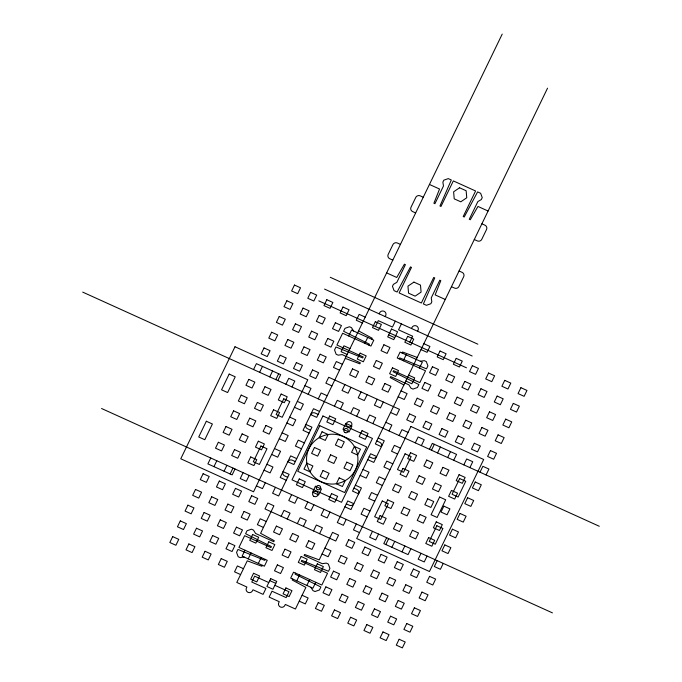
<?xml version="1.0" encoding="UTF-8"?>
<svg xmlns="http://www.w3.org/2000/svg" width="682" height="682" viewBox="0 0 682 682"><rect width="100%" height="100%" fill="white"/><g stroke="black" fill="none" stroke-linecap="round" stroke-linejoin="round"><path stroke-width="1.02" d="M210.747 457.997L207.882 463.888L232.144 474.885L235 468.994M253.551 369.55L256.406 363.659L280.669 374.657L277.813 380.547M213.952 466.641L216.808 460.742M259.62 372.304L262.476 366.405M224.063 471.228L226.918 465.329M269.731 376.882L272.587 370.991M230.132 473.973L232.988 468.074M275.792 379.635L278.648 373.736M243.09 472.66L240.243 478.559L246.304 481.304L249.16 475.405M285.903 384.213L288.759 378.322L294.82 381.067L291.973 386.967M265.332 482.737L262.485 488.636L256.415 485.891M308.145 394.298L311.001 388.399L304.931 385.654M245 550.212L242.144 556.111L264.386 566.196L267.242 560.297L238.93 547.467L244.642 535.677L270.925 547.595L271.402 546.606L245.597 533.716L247.02 530.767L251.479 529.189L253.499 530.11L255.58 533.452L273.78 541.696L274.258 540.715L260.575 533.315L273.9 505.797L267.83 503.043L264.983 508.942L335.749 541.022L338.596 535.123L332.535 532.369L319.21 559.896L304.581 554.457L304.112 555.446L322.305 563.69L326.286 563.102L328.315 564.014L329.918 568.336L328.494 571.286L301.734 560.357L301.256 561.337L327.539 573.255L321.827 585.045L293.524 572.207L290.677 578.106L312.91 588.191L315.766 582.292M275.443 487.323L272.587 493.222L278.657 495.967L289.117 474.348L283.056 471.603A3.35 3.257 -3.3 0 0 284.658 475.925L287.693 477.298M318.255 398.876L321.111 392.985L327.172 395.731M348.698 335.987L351.554 330.088L373.787 340.173L370.94 346.072L342.637 333.234L336.925 345.024L363.208 356.942L362.73 357.922L335.97 346.993L334.547 349.943L336.149 354.265L338.178 355.177L342.159 354.589L360.352 362.833L359.883 363.821L345.254 358.382M248.214 558.865L251.07 552.966M502.216 34.1L316.712 417.35L310.642 414.605A3.35 3.257 -3.3 0 1 315.101 413.028L318.136 414.4M258.325 563.443L261.18 557.544M281.155 516.274L284.01 510.375L290.072 513.128L287.224 519.019M291.623 494.655L288.767 500.554L294.829 503.299L297.684 497.4M334.427 406.208L337.283 400.317L343.344 403.062L340.497 408.961M344.896 384.588L342.04 390.488L348.101 393.241L350.957 387.342M364.87 343.319L367.726 337.42M379.141 313.839L379.618 312.859A3.35 3.257 -3.3 0 1 384.077 311.282A3.35 3.257 -3.3 0 1 385.68 315.604L385.211 316.584M375.458 326.55L378.305 320.651L392.465 327.062L395.313 321.171M262.365 565.284L261.888 566.265L247.259 560.834L236.799 582.445L246.91 587.032L246.432 588.012A3.35 3.257 -3.3 0 0 248.035 592.334A3.35 3.257 -3.3 0 0 252.493 590.757L252.971 589.777L263.082 594.363L265.937 588.464L251.786 582.044L254.633 576.154L268.793 582.564M265.221 559.385L264.744 560.365L237.984 549.436L236.552 552.386L238.163 556.708L240.183 557.62L244.165 557.032M368.919 345.143L369.397 344.163L343.583 331.264L345.015 328.323L349.474 326.746L351.494 327.658L353.574 331M371.775 339.252L372.244 338.272L358.57 330.872M297.326 523.606L300.182 517.706L306.252 520.46L303.396 526.351M307.795 501.986L304.939 507.885L311.009 510.63L313.856 504.731M350.608 413.539L353.455 407.648L359.525 410.394L356.669 416.293M361.068 391.92L358.212 397.819L364.282 400.573L367.138 394.673M401.383 323.916L398.527 329.815L412.678 336.226L409.831 342.125M313.507 530.937L316.363 525.038L322.424 527.791L319.568 533.682M323.967 509.318L321.111 515.217L327.181 517.962L330.037 512.063M366.78 420.871L369.635 414.98L375.697 417.725L372.841 423.624M377.24 399.251L374.392 405.151L380.454 407.904L383.31 402.005M411.493 328.502L411.971 327.522A3.35 3.257 -3.3 0 1 416.429 325.945A3.35 3.257 -3.3 0 1 418.032 330.267L417.555 331.247M292.689 579.027L292.22 580.007L305.894 587.407L295.434 609.026L285.323 604.44L284.846 605.42A3.35 3.257 -3.3 0 1 280.387 606.997A3.35 3.257 -3.3 0 1 278.785 602.675L279.253 601.694L269.151 597.108L271.999 591.209L286.159 597.628L289.006 591.729L274.855 585.318M295.545 573.136L295.067 574.116L320.881 587.014L319.449 589.956L314.99 591.533L312.97 590.612L310.89 587.279M399.243 358.894L399.72 357.914L426.48 368.843L427.912 365.893L426.301 361.571L424.281 360.659L420.3 361.247M402.099 352.995L402.576 352.014L417.205 357.445M296.738 580.859L299.594 574.96M403.284 360.735L406.14 354.836M306.849 585.437L309.705 579.538M547.535 88.191L375.347 443.931L381.409 446.676A3.35 3.257 -3.3 0 0 379.806 442.354L376.771 440.981M346.209 519.403L343.353 525.293L337.292 522.548L347.752 500.929L353.822 503.674A3.35 3.257 -3.3 0 1 349.363 505.251L346.328 503.87M389.021 430.956L391.877 425.057L385.807 422.311M419.464 368.067L422.32 362.168L400.078 352.083L397.222 357.982L425.534 370.803L419.822 382.602L393.54 370.684L393.062 371.664L418.867 384.563L417.444 387.512L412.985 389.09L410.965 388.169L408.885 384.827L390.684 376.583L390.206 377.564L403.889 384.963M356.319 523.981L353.464 529.88L359.533 532.625M399.132 435.534L401.979 429.643L408.049 432.388M372.491 531.312L369.644 537.211L375.705 539.956L378.561 534.066M415.304 442.865L418.16 436.974L424.221 439.719L421.374 445.619M386.651 537.731L383.796 543.622L408.058 554.619L410.914 548.729M429.464 449.285L432.32 443.394L456.582 454.391L453.718 460.282M385.816 544.543L388.672 538.644M431.476 450.197L434.332 444.306M391.877 547.288L394.733 541.397M437.546 452.95L440.402 447.051M401.988 551.874L404.844 545.975M447.656 457.537L450.504 451.637M421.016 553.307L418.168 559.206L424.23 561.951L427.085 556.06M463.828 464.868L466.684 458.969L472.745 461.714L469.898 467.613M437.196 560.638L434.34 566.537L440.41 569.282L443.257 563.392M480 472.2L482.856 466.3L488.926 469.046L486.07 474.945M429.438 184.455L439.549 189.033L433.897 203.253L434.911 203.705L443.471 186.016L442.874 182.154L443.829 180.184L448.287 178.616L451.322 179.988L439.967 205.998L440.973 206.458L453.342 180.909L475.584 190.986L463.214 216.535L464.229 216.995L477.605 191.906L480.639 193.279L482.242 197.601L481.287 199.57L477.843 201.599L469.284 219.289L470.29 219.749L477.963 206.441L488.073 211.028M423.258 197.226L420.223 195.853A3.35 3.257 -3.3 0 0 415.764 197.43L411.007 207.251A3.35 3.257 -3.3 0 0 412.61 211.573L415.645 212.955M481.893 223.807L484.928 225.179A3.35 3.257 -3.3 0 1 486.53 229.502L481.773 239.331A3.35 3.257 -3.3 0 1 477.315 240.899L474.28 239.527M400.428 244.395L397.393 243.022A3.35 3.257 -3.3 0 0 392.934 244.599L388.177 254.42A3.35 3.257 -3.3 0 0 389.78 258.742L392.815 260.123M459.063 270.976L462.089 272.348A3.35 3.257 -3.3 0 1 463.7 276.67L458.943 286.5A3.35 3.257 -3.3 0 1 454.485 288.068L451.45 286.696M386.634 272.894L396.736 277.472L404.409 264.173L405.415 264.633L396.856 282.322L393.403 284.351L392.457 286.321L394.06 290.643L397.095 292.015L410.47 266.926L411.485 267.387L399.115 292.936L421.357 303.013L433.726 277.463L434.732 277.924L423.377 303.933L426.412 305.306L430.871 303.729L431.825 301.768L431.229 297.906L439.788 280.217L440.802 280.669L435.15 294.888L445.269 299.475M330.258 277.293L477.86 344.197M324.555 289.091L472.149 355.987M365.228 317.113L359.158 314.368L356.311 320.267L362.372 323.012M423.863 343.694L429.924 346.447L427.068 352.338L421.007 349.593M318.844 300.881L466.445 367.786M388.655 334.93L394.725 337.675M350.002 348.562L343.941 345.817L341.085 351.707L347.155 354.461M408.637 375.143L414.707 377.888L411.851 383.787L405.79 381.033M342.398 364.29L336.328 361.537L333.472 367.436L339.542 370.181M401.033 390.863L407.094 393.616L404.238 399.507L398.177 396.762M331.929 385.91L325.868 383.156L328.715 377.257L399.482 409.336L396.634 415.236L390.564 412.482M82.71 292.118L599.29 526.265M297.326 401.374L303.388 404.128L300.532 410.018L294.471 407.273M319.56 411.459L313.498 408.706L303.03 430.325L309.099 433.079M378.195 438.032L384.264 440.785L373.796 462.405L367.734 459.651M400.436 448.117L394.375 445.363L391.519 451.262L397.58 454.007M289.714 417.103L295.775 419.848L292.928 425.747L286.858 422.993M392.823 463.837L386.762 461.092L383.906 466.982L389.976 469.736M310.523 430.129L307.488 428.756A3.35 3.257 -3.3 0 1 305.886 424.434L311.955 427.179L293.874 464.519L287.813 461.774A3.35 3.257 -3.3 0 1 292.271 460.197L295.306 461.578M369.158 456.701L372.193 458.082A3.35 3.257 -3.3 0 0 376.652 456.505L370.59 453.76L352.509 491.1L358.579 493.845A3.35 3.257 -3.3 0 0 356.967 489.523L353.941 488.15M282.101 432.823L288.171 435.568L285.315 441.467L279.245 438.722M304.343 442.899L298.273 440.154L295.425 446.054L301.487 448.799M362.977 469.48L369.039 472.225L366.191 478.125L360.122 475.38M385.219 479.557L379.149 476.812L376.293 482.711L382.363 485.456M274.488 448.543L280.558 451.296L277.702 457.187L271.641 454.442M296.73 458.628L290.668 455.874L280.2 477.494L286.269 480.247M355.365 485.2L361.434 487.954L350.966 509.573L344.904 506.82M377.606 495.285L371.537 492.532L368.689 498.431L374.75 501.176M266.884 464.272L272.945 467.017L270.089 472.916L264.028 470.162M369.994 511.006L363.932 508.261L361.076 514.151L367.138 516.905M101.567 408.509L552.437 612.879M266.287 521.517L260.226 518.772L257.37 524.663L263.431 527.416M324.922 548.098L330.992 550.843L328.136 556.742L322.066 553.989M243.457 568.686L237.387 565.941L234.54 571.831L240.601 574.585M269.74 580.604L275.809 583.349M302.092 595.267L308.153 598.012L305.306 603.911L299.236 601.157M235 346.763L180.773 458.79L253.559 491.782L307.787 379.755L235 346.763M206.339 421.246L198.726 436.974L204.788 439.719L212.4 423.999L206.339 421.246M229.169 374.077L221.556 389.806L227.626 392.551L235.23 376.831L229.169 374.077M172.691 536.615L169.835 542.505L175.905 545.259L178.761 539.36L172.691 536.615M180.304 520.886L177.448 526.785L183.509 529.539L186.365 523.64L180.304 520.886M187.908 505.166L185.061 511.065L191.122 513.81L193.978 507.919L187.908 505.166M195.521 489.446L192.665 495.337L198.735 498.09L201.591 492.191L195.521 489.446M203.134 473.717L200.278 479.617L206.348 482.362L209.195 476.471L203.134 473.717M218.351 442.277L215.503 448.168L221.565 450.921L224.421 445.022L218.351 442.277M225.964 426.548L223.108 432.448L229.178 435.193L232.033 429.302L225.964 426.548M233.576 410.828L230.721 416.719L236.79 419.473L239.638 413.573L233.576 410.828M241.189 395.1L238.333 400.999L244.395 403.753L247.251 397.853L241.189 395.1M248.794 379.38L245.946 385.279L252.008 388.024L254.863 382.133L248.794 379.38M264.019 347.931L261.163 353.83L267.233 356.584L270.081 350.684L264.019 347.931M271.632 332.211L268.776 338.11L274.837 340.855L277.693 334.964L271.632 332.211M279.236 316.491L276.389 322.381L282.45 325.135L285.306 319.236L279.236 316.491M286.849 300.762L283.993 306.661L290.063 309.406L292.919 303.516L286.849 300.762M294.462 285.042L291.606 290.941L297.676 293.686L300.523 287.787L294.462 285.042M188.863 543.946L186.016 549.837L192.077 552.591L194.933 546.691L188.863 543.946M196.476 528.218L193.62 534.117L199.69 536.87L202.545 530.971L196.476 528.218M204.089 512.497L201.233 518.397L207.302 521.142L210.15 515.251L204.089 512.497M211.701 496.777L208.845 502.668L214.907 505.422L217.763 499.522L211.701 496.777M219.306 481.049L216.458 486.948L222.52 489.693L225.375 483.802L219.306 481.049M234.531 449.608L231.675 455.499L237.745 458.253L240.593 452.354L234.531 449.608M242.144 433.88L239.288 439.779L245.35 442.524L248.205 436.633L242.144 433.88M249.748 418.16L246.901 424.051L252.962 426.804L255.818 420.905L249.748 418.16M257.361 402.431L254.505 408.33L260.575 411.084L263.431 405.185L257.361 402.431M264.974 386.711L262.118 392.61L268.188 395.355L271.035 389.465L264.974 386.711M280.191 355.262L277.335 361.162L283.405 363.915L286.261 358.016L280.191 355.262M287.804 339.542L284.948 345.442L291.018 348.187L293.874 342.296L287.804 339.542M295.417 323.822L292.561 329.713L298.622 332.466L301.478 326.567L295.417 323.822M303.03 308.094L300.174 313.993L306.235 316.738L309.091 310.847L303.03 308.094M310.634 292.373L307.778 298.273L313.848 301.018L316.704 295.118L310.634 292.373M205.043 551.278L202.187 557.168L208.249 559.922L211.105 554.023L205.043 551.278M212.648 535.549L209.8 541.448L215.862 544.202L218.717 538.303L212.648 535.549M220.26 519.829L217.405 525.728L223.474 528.473L226.33 522.582L220.26 519.829M227.873 504.109L225.017 510L231.087 512.753L233.935 506.854L227.873 504.109M235.486 488.38L232.63 494.279L238.691 497.025L241.547 491.134L235.486 488.38M250.703 456.94L247.847 462.831L253.917 465.584L256.773 459.685L250.703 456.94M258.316 441.211L255.46 447.111L261.53 449.856L264.377 443.965L258.316 441.211M265.929 425.491L263.073 431.391L269.134 434.136L271.99 428.236L265.929 425.491M273.533 409.771L270.686 415.662L276.747 418.416L279.603 412.516L273.533 409.771M281.146 394.043L278.29 399.942L284.36 402.687L287.216 396.796L281.146 394.043M296.372 362.594L293.516 368.493L299.577 371.247L302.433 365.347L296.372 362.594M303.976 346.874L301.129 352.773L307.19 355.518L310.046 349.627L303.976 346.874M311.589 331.154L308.733 337.044L314.803 339.798L317.659 333.899L311.589 331.154M319.202 315.425L316.346 321.324L322.416 324.069L325.263 318.179L319.202 315.425M326.814 299.705L323.959 305.604L330.02 308.349L332.876 302.45L326.814 299.705M260.925 445.994L253.32 461.714L259.382 464.468L266.994 448.739L260.925 445.994M283.763 398.825L276.15 414.545L282.212 417.299L289.824 401.57L283.763 398.825M221.215 558.609L218.359 564.5L224.429 567.254L227.285 561.354L221.215 558.609M228.828 542.881L225.972 548.78L232.042 551.533L234.889 545.634L228.828 542.881M236.441 527.16L233.585 533.06L239.646 535.805L242.502 529.914L236.441 527.16M244.045 511.44L241.198 517.331L247.259 520.085L250.115 514.185L244.045 511.44M251.658 495.712L248.802 501.611L254.872 504.356L257.728 498.465L251.658 495.712M312.544 369.925L309.688 375.825L315.757 378.578L318.613 372.679L312.544 369.925M320.156 354.205L317.3 360.105L323.362 362.85L326.218 356.959L320.156 354.205M327.761 338.485L324.913 344.376L330.975 347.129L333.83 341.23L327.761 338.485M335.373 322.757L332.518 328.656L338.587 331.401L341.443 325.51L335.373 322.757M342.986 307.036L340.13 312.936L346.2 315.681L349.048 309.781L342.986 307.036M252.613 534.492L249.757 540.391L255.827 543.136L258.674 537.246L252.613 534.492M322.927 415.977L292.007 479.847L341.537 502.302L372.457 438.432L322.927 415.977M319.815 425.713L297.744 471.305L344.649 492.566L366.72 446.974L319.815 425.713M253.568 573.272L250.712 579.163L256.782 581.917L259.629 576.017L253.568 573.272M268.785 541.823L265.937 547.723L271.999 550.468L274.855 544.577L268.785 541.823M276.398 526.103L273.542 531.994L279.611 534.748L282.467 528.848L276.398 526.103M299.228 478.934L296.372 484.825L302.441 487.579L305.297 481.68L299.228 478.934M306.84 463.206L303.984 469.105L310.054 471.85L312.91 465.959L306.84 463.206M314.453 447.486L311.597 453.385L317.659 456.13L320.514 450.231L314.453 447.486M322.057 431.766L319.21 437.656L325.271 440.41L328.127 434.511L322.057 431.766M329.67 416.037L326.814 421.936L332.884 424.681L335.74 418.791L329.67 416.037M352.5 368.868L349.653 374.768L355.714 377.513L358.57 371.622L352.5 368.868M360.113 353.148L357.257 359.039L363.327 361.792L366.183 355.893L360.113 353.148M375.339 321.699L372.483 327.599L378.544 330.344L381.4 324.453L375.339 321.699M270.694 578.634L266.884 586.494L272.953 589.248L276.756 581.388L270.694 578.634M277.352 564.875L274.496 570.774L280.566 573.528L283.414 567.629L277.352 564.875M284.965 549.155L282.109 555.054L288.171 557.799L291.026 551.909L284.965 549.155M292.569 533.435L289.722 539.326L295.783 542.079L298.639 536.18L292.569 533.435M315.408 486.266L312.552 492.157L318.613 494.91L321.469 489.011L315.408 486.266M323.012 470.537L320.165 476.437L326.226 479.182L329.082 473.291L323.012 470.537M330.625 454.817L327.769 460.717L333.839 463.462L336.695 457.562L330.625 454.817M338.238 439.097L335.382 444.988L341.452 447.742L344.299 441.842L338.238 439.097M345.851 423.369L342.995 429.268L349.056 432.013L351.912 426.122L345.851 423.369M368.681 376.2L365.825 382.099L371.895 384.844L374.742 378.953L368.681 376.2M376.293 360.48L373.438 366.37L379.499 369.124L382.355 363.225L376.293 360.48M383.898 344.751L381.05 350.65L387.112 353.404L389.968 347.505L383.898 344.751M391.511 329.031L387.708 336.891L393.77 339.645L397.58 331.784L391.511 329.031M285.92 587.935L283.064 593.826L289.125 596.579L291.981 590.68L285.92 587.935M301.137 556.486L298.281 562.386L304.351 565.131L307.207 559.24L301.137 556.486M308.75 540.766L305.894 546.657L311.955 549.411L314.811 543.511L308.75 540.766M331.58 493.598L328.724 499.488L334.794 502.242L337.641 496.343L331.58 493.598M339.193 477.869L336.337 483.768L342.398 486.513L345.254 480.622L339.193 477.869M346.797 462.149L343.95 468.048L350.011 470.793L352.867 464.894L346.797 462.149M354.41 446.429L351.554 452.319L357.624 455.073L360.48 449.174L354.41 446.429M362.023 430.7L359.167 436.599L365.237 439.344L368.084 433.454L362.023 430.7M384.853 383.531L381.997 389.431L388.067 392.176L390.922 386.285L384.853 383.531M392.465 367.811L389.61 373.702L395.679 376.455L398.527 370.556L392.465 367.811M407.683 336.362L404.835 342.262L410.896 345.007L413.752 339.116L407.683 336.362M317.309 563.818L314.462 569.717L320.523 572.462L323.379 566.572L317.309 563.818M318.264 602.598L315.408 608.489L321.478 611.243L324.334 605.343L318.264 602.598M325.877 586.87L323.021 592.769L329.091 595.522L331.946 589.623L325.877 586.87M333.489 571.149L330.634 577.049L336.695 579.794L339.551 573.903L333.489 571.149M341.094 555.429L338.246 561.32L344.308 564.074L347.164 558.174L341.094 555.429M348.707 539.701L345.851 545.6L351.921 548.354L354.776 542.454L348.707 539.701M409.592 413.914L406.736 419.814L412.806 422.567L415.662 416.668L409.592 413.914M417.205 398.194L414.349 404.094L420.419 406.839L423.266 400.948L417.205 398.194M424.818 382.474L421.962 388.365L428.023 391.118L430.879 385.219L424.818 382.474M432.422 366.745L429.575 372.645L435.636 375.398L438.492 369.499L432.422 366.745M440.035 351.025L437.179 356.925L443.249 359.67L446.105 353.779L440.035 351.025M410.905 426.497L356.677 538.524L429.464 571.516L483.691 459.489L410.905 426.497M382.252 500.98L374.64 516.709L380.701 519.454L388.314 503.734L382.252 500.98M405.082 453.811L397.47 469.54L403.539 472.285L411.144 456.565L405.082 453.811M334.444 609.93L331.588 615.82L337.65 618.574L340.506 612.675L334.444 609.93M342.049 594.201L339.201 600.1L345.262 602.854L348.118 596.955L342.049 594.201M349.661 578.481L346.806 584.38L352.875 587.125L355.731 581.235L349.661 578.481M357.274 562.761L354.418 568.652L360.488 571.405L363.336 565.506L357.274 562.761M364.887 547.032L362.031 552.932L368.092 555.685L370.948 549.786L364.887 547.032M380.104 515.592L377.248 521.483L383.318 524.236L386.174 518.337L380.104 515.592M387.717 499.863L384.861 505.763L390.931 508.508L393.778 502.617L387.717 499.863M395.33 484.143L392.474 490.043L398.535 492.788L401.391 486.888L395.33 484.143M402.934 468.423L400.087 474.314L406.148 477.068L409.004 471.168L402.934 468.423M410.547 452.695L407.691 458.594L413.761 461.339L416.617 455.448L410.547 452.695M425.773 421.246L422.917 427.145L428.978 429.899L431.834 423.999L425.773 421.246M433.377 405.526L430.521 411.425L436.591 414.17L439.447 408.279L433.377 405.526M440.99 389.806L438.134 395.696L444.204 398.45L447.06 392.551L440.99 389.806M448.603 374.077L445.747 379.976L451.808 382.73L454.664 376.831L448.603 374.077M456.207 358.357L453.359 364.256L459.421 367.001L462.277 361.11L456.207 358.357M350.616 617.261L347.76 623.152L353.83 625.906L356.677 620.006L350.616 617.261M358.229 601.533L355.373 607.432L361.434 610.185L364.29 604.286L358.229 601.533M365.833 585.812L362.986 591.712L369.047 594.457L371.903 588.566L365.833 585.812M373.446 570.092L370.59 575.983L376.66 578.737L379.516 572.837L373.446 570.092M381.059 554.364L378.203 560.263L384.273 563.017L387.12 557.117L381.059 554.364M396.276 522.923L393.429 528.814L399.49 531.568L402.346 525.669L396.276 522.923M403.889 507.195L401.033 513.094L407.103 515.839L409.959 509.948L403.889 507.195M411.502 491.475L408.646 497.374L414.716 500.119L417.563 494.22L411.502 491.475M419.115 475.755L416.259 481.645L422.32 484.399L425.176 478.5L419.115 475.755M426.719 460.026L423.872 465.925L429.933 468.67L432.789 462.78L426.719 460.026M441.945 428.586L439.089 434.477L445.158 437.23L448.006 431.331L441.945 428.586M449.557 412.857L446.701 418.757L452.763 421.502L455.619 415.611L449.557 412.857M457.162 397.137L454.314 403.028L460.376 405.781L463.231 399.882L457.162 397.137M464.774 381.409L461.919 387.308L467.988 390.061L470.844 384.162L464.774 381.409M472.387 365.688L469.531 371.588L475.601 374.333L478.449 368.442L472.387 365.688M366.788 624.593L363.941 630.483L370.002 633.237L372.858 627.338L366.788 624.593M374.401 608.864L371.545 614.763L377.615 617.517L380.471 611.618L374.401 608.864M382.014 593.144L379.158 599.043L385.228 601.788L388.075 595.898L382.014 593.144M389.627 577.424L386.771 583.315L392.832 586.068L395.688 580.169L389.627 577.424M397.231 561.695L394.384 567.595L400.445 570.348L403.301 564.449L397.231 561.695M412.457 530.255L409.601 536.146L415.67 538.899L418.518 533L412.457 530.255M420.069 514.526L417.214 520.426L423.275 523.171L426.131 517.28L420.069 514.526M427.674 498.806L424.818 504.706L430.888 507.451L433.743 501.551L427.674 498.806M435.287 483.086L432.431 488.977L438.5 491.731L441.356 485.831L435.287 483.086M442.899 467.358L440.043 473.257L446.105 476.002L448.961 470.111L442.899 467.358M458.116 435.917L455.261 441.808L461.33 444.562L464.186 438.662L458.116 435.917M465.729 420.189L462.873 426.088L468.943 428.833L471.791 422.942L465.729 420.189M473.342 404.469L470.486 410.359L476.548 413.113L479.403 407.214L473.342 404.469M480.946 388.74L478.099 394.639L484.16 397.393L487.016 391.494L480.946 388.74M488.559 373.02L485.703 378.919L491.773 381.664L494.629 375.773L488.559 373.02M439.634 497.033L431.075 514.722L437.136 517.476L445.696 499.787L439.634 497.033M382.969 631.924L380.113 637.815L386.174 640.568L389.03 634.669L382.969 631.924M390.573 616.196L387.726 622.095L393.787 624.848L396.643 618.949L390.573 616.196M398.186 600.475L395.33 606.375L401.4 609.12L404.255 603.229L398.186 600.475M405.799 584.755L402.943 590.646L409.012 593.4L411.86 587.5L405.799 584.755M413.411 569.027L410.555 574.926L416.617 577.68L419.473 571.78L413.411 569.027M428.628 537.587L425.773 543.477L431.842 546.231L434.698 540.332L428.628 537.587M436.241 521.858L433.385 527.757L439.455 530.502L442.303 524.611L436.241 521.858M443.854 506.138L440.998 512.037L447.06 514.782L449.915 508.883L443.854 506.138M451.458 490.418L448.611 496.308L454.672 499.062L457.528 493.163L451.458 490.418M459.071 474.689L456.215 480.588L462.285 483.333L465.141 477.443L459.071 474.689M474.297 443.249L471.441 449.14L477.502 451.893L480.358 445.994L474.297 443.249M481.901 427.52L479.054 433.42L485.115 436.165L487.971 430.274L481.901 427.52M489.514 411.8L486.658 417.691L492.728 420.444L495.584 414.545L489.514 411.8M497.127 396.072L494.271 401.971L500.341 404.724L503.188 398.825L497.127 396.072M504.74 380.351L501.884 386.251L507.945 388.996L510.801 383.105L504.74 380.351M436.838 525.728L429.234 541.448L435.295 544.202L442.908 528.473L436.838 525.728M459.668 478.559L452.064 494.279L458.125 497.033L465.738 481.304L459.668 478.559M399.141 639.256L396.285 645.146L402.354 647.9L405.21 642.001L399.141 639.256M406.753 623.536L403.897 629.426L409.967 632.18L412.815 626.281L406.753 623.536M414.366 607.807L411.51 613.706L417.572 616.451L420.427 610.561L414.366 607.807M421.97 592.087L419.123 597.978L425.184 600.731L428.04 594.832L421.97 592.087M429.583 576.358L426.727 582.258L432.797 585.011L435.653 579.112L429.583 576.358M444.809 544.918L441.953 550.809L448.014 553.562L450.87 547.663L444.809 544.918M452.413 529.189L449.557 535.089L455.627 537.834L458.483 531.943L452.413 529.189M460.026 513.469L457.17 519.369L463.24 522.114L466.096 516.214L460.026 513.469M467.639 497.749L464.783 503.64L470.844 506.394L473.7 500.494L467.639 497.749M475.243 482.021L472.396 487.92L478.457 490.665L481.313 484.774L475.243 482.021M490.469 450.58L487.613 456.471L493.683 459.225L496.53 453.325L490.469 450.58M498.082 434.852L495.226 440.751L501.287 443.496L504.143 437.605L498.082 434.852M505.686 419.132L502.839 425.022L508.9 427.776L511.756 421.877L505.686 419.132M513.299 403.403L510.443 409.302L516.513 412.056L519.369 406.157L513.299 403.403M520.912 387.683L518.056 393.582L524.126 396.327L526.973 390.436L520.912 387.683M459.574 187.772L453.615 191.812L454.221 198.837L460.793 201.812L466.761 197.771L466.147 190.747L459.574 187.772M413.914 282.109L407.947 286.15L408.561 293.175L415.133 296.15L421.092 292.109L420.487 285.093L413.914 282.109M347.692 426.591A2.796 2.711 -3.3 0 0 351.912 424.272A2.796 2.711 -3.3 0 0 347.752 421.894A2.796 2.711 -3.3 0 0 347.692 426.591M319.133 480.639A25.703 24.936 -3.3 0 0 357.931 459.336A25.703 24.936 -3.3 0 0 319.636 437.443A25.703 24.936 -3.3 0 0 319.133 480.639M344.887 432.507A2.234 2.165 -3.3 0 0 348.263 430.657A2.234 2.165 -3.3 0 0 344.93 428.756A2.234 2.165 -3.3 0 0 344.887 432.507M313.925 496.36A2.796 2.711 -3.3 0 0 318.136 494.049A2.796 2.711 -3.3 0 0 313.976 491.671A2.796 2.711 -3.3 0 0 313.925 496.36M317.3 489.506A2.234 2.165 -3.3 0 0 320.668 487.656A2.234 2.165 -3.3 0 0 317.343 485.755A2.234 2.165 -3.3 0 0 317.3 489.506"/></g></svg>
